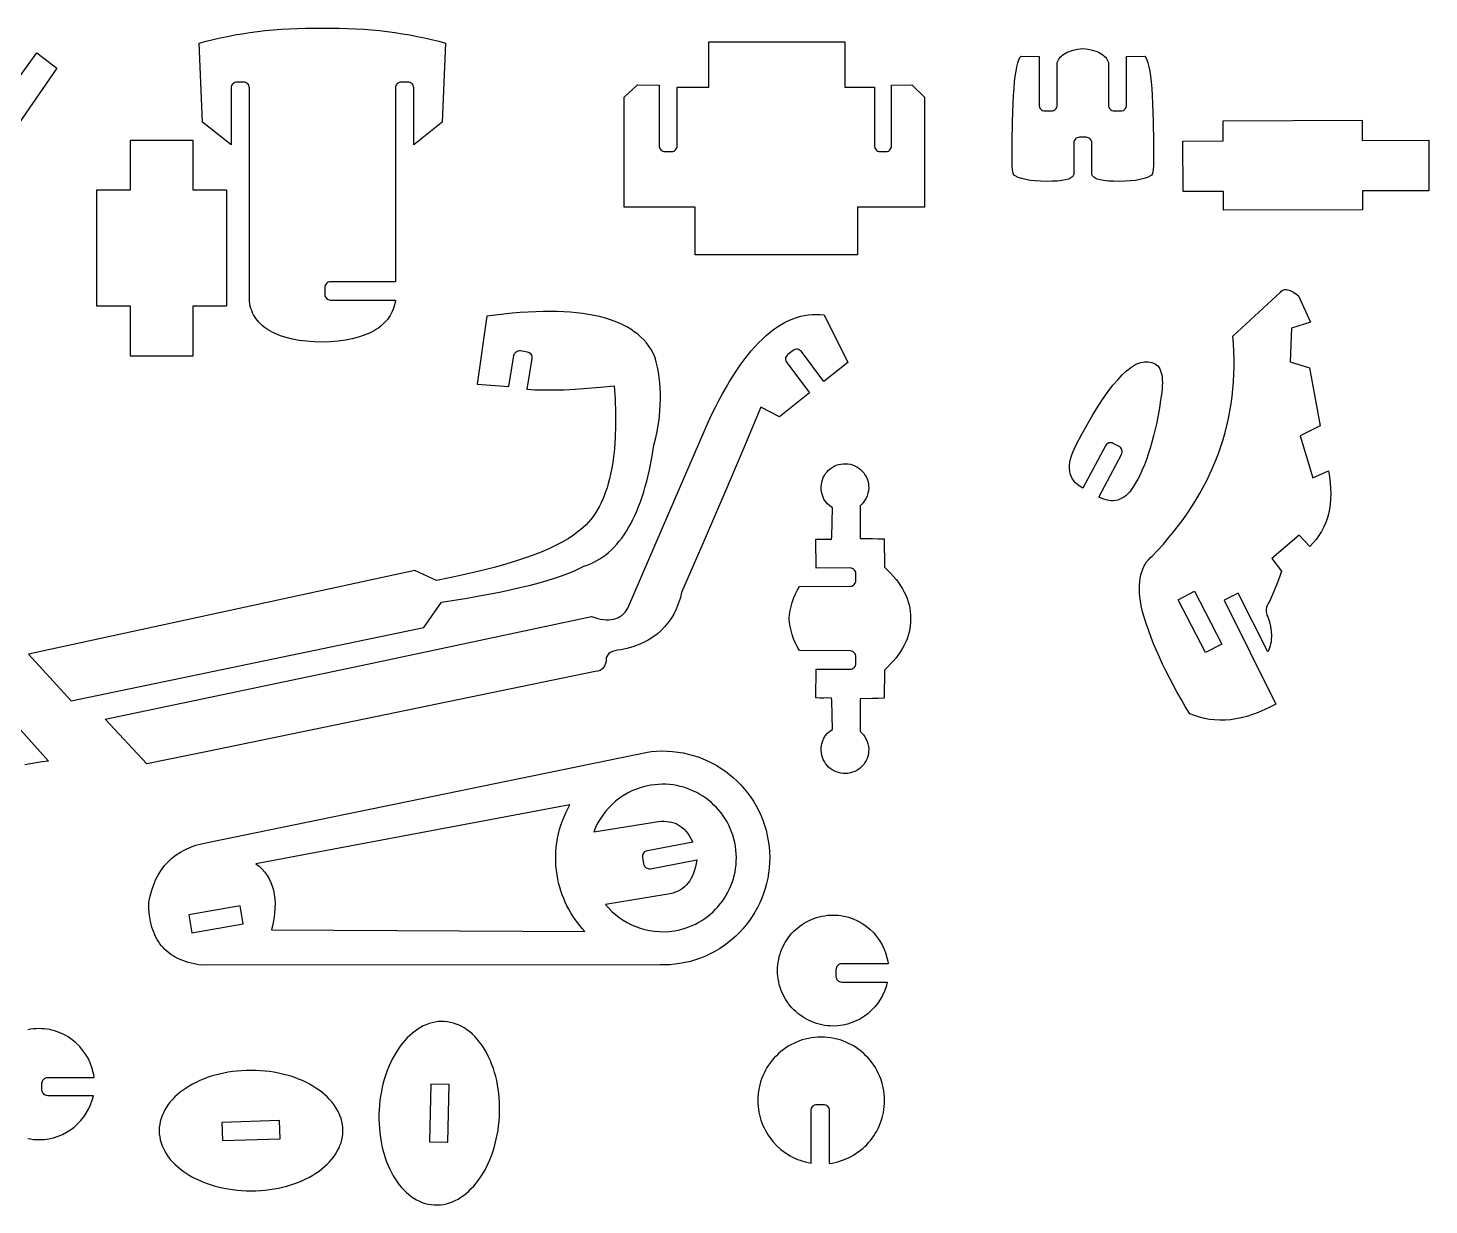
# Model space of a CAD drawing. Extents: x 0 to 16.8, y 0 to 16.3.
# Drawn here: x 7.99 to 16.83, y 0 to 7.42 of the extents above; entities that cross this region are included whole.
import ezdxf

# ---------------------------------------------------------------- set-up
doc = ezdxf.new("R2010")
doc.units = 0
doc.layers.add('Default_Layer', color=1, linetype='CONTINUOUS')
doc.layers.add('Harley_1', color=1, linetype='CONTINUOUS')

msp = doc.modelspace()

# ---------------------------------------------------------------- linework, layer by layer
at = {"layer": 'Default_Layer'}
msp.add_lwpolyline([(13.24, 4.4112), (13.24, 4.4111), (13.239, 4.2045), (13.3168, 4.2035), (13.354, 4.2029), (13.3918, 4.2015), (13.3928, 4.0236), (13.4132, 4.0043), (13.4322, 3.9849), (13.4499, 3.9653), (13.4662, 3.9457), (13.4812, 3.926), (13.4949, 3.9061), (13.5072, 3.8862), (13.5181, 3.8661), (13.5277, 3.8459), (13.5359, 3.8256), (13.5428, 3.8053), (13.5483, 3.7848), (13.5525, 3.7642), (13.5554, 3.7435), (13.5569, 3.7227), (13.557, 3.7018), (13.557, 3.6959), (13.5569, 3.675), (13.5554, 3.6542), (13.5525, 3.6335), (13.5483, 3.6129), (13.5428, 3.5924), (13.5359, 3.5721), (13.5277, 3.5518), (13.5181, 3.5316), (13.5072, 3.5116), (13.4949, 3.4916), (13.4812, 3.4718), (13.4662, 3.452), (13.4499, 3.4324), (13.4322, 3.4128), (13.4132, 3.3934), (13.3928, 3.3741), (13.3918, 3.1962), (13.354, 3.1948), (13.3168, 3.1942), (13.239, 3.1932), (13.24, 2.9866), (13.24, 2.9865), (13.2507, 2.9768), (13.2611, 2.965), (13.2703, 2.9522), (13.2782, 2.9384), (13.2845, 2.9237), (13.2893, 2.9082), (13.2925, 2.8921), (13.2938, 2.8754), (13.2935, 2.86), (13.2916, 2.8451), (13.2883, 2.8306), (13.2836, 2.8167), (13.2776, 2.8034), (13.2704, 2.7909), (13.2621, 2.7791), (13.2527, 2.7682), (13.2423, 2.7582), (13.231, 2.7493), (13.2188, 2.7415), (13.2059, 2.7348), (13.1922, 2.7294), (13.178, 2.7253), (13.1631, 2.7227), (13.1478, 2.7215), (13.1325, 2.7219), (13.1175, 2.7237), (13.1031, 2.7271), (13.0892, 2.7317), (13.0759, 2.7377), (13.0633, 2.7449), (13.0515, 2.7532), (13.0406, 2.7626), (13.0307, 2.773), (13.0218, 2.7843), (13.0139, 2.7965), (13.0073, 2.8095), (13.0019, 2.8231), (12.9978, 2.8374), (12.9951, 2.8522), (12.9939, 2.8675), (12.9947, 2.8884), (12.998, 2.9083), (13.0037, 2.9272), (13.0117, 2.9447), (13.022, 2.9608), (13.0344, 2.9753), (13.0488, 2.9882), (13.0651, 2.9991), (13.0603, 3.1828), (13.0592, 3.1972), (13.0348, 3.1982), (13.01, 3.1979), (12.9853, 3.1976), (12.9609, 3.1986), (12.9619, 3.3798), (13.1759, 3.3796), (13.1833, 3.3803), (13.1902, 3.3824), (13.1965, 3.3858), (13.202, 3.3902), (13.2066, 3.3956), (13.21, 3.4018), (13.2122, 3.4087), (13.213, 3.416), (13.2134, 3.4576), (13.2127, 3.465), (13.2106, 3.4719), (13.2072, 3.4781), (13.2027, 3.4836), (13.1973, 3.4881), (13.1911, 3.4916), (13.1842, 3.4938), (13.1768, 3.4946), (12.8577, 3.4971), (12.8434, 3.522), (12.8309, 3.5471), (12.8201, 3.5723), (12.811, 3.5977), (12.8038, 3.623), (12.7983, 3.6483), (12.7945, 3.6736), (12.7926, 3.6989), (12.7945, 3.7241), (12.7983, 3.7494), (12.8038, 3.7747), (12.811, 3.8001), (12.8201, 3.8254), (12.8309, 3.8506), (12.8434, 3.8757), (12.8577, 3.9006), (13.1768, 3.9031), (13.1842, 3.9039), (13.1911, 3.9061), (13.1973, 3.9096), (13.2027, 3.9141), (13.2072, 3.9196), (13.2106, 3.9258), (13.2127, 3.9327), (13.2134, 3.9401), (13.213, 3.9817), (13.2122, 3.9891), (13.21, 3.9959), (13.2066, 4.0021), (13.202, 4.0075), (13.1965, 4.0119), (13.1902, 4.0153), (13.1833, 4.0174), (13.1759, 4.0181), (12.9619, 4.0179), (12.9609, 4.1991), (12.9853, 4.2001), (13.01, 4.1998), (13.0348, 4.1995), (13.0592, 4.2005), (13.0603, 4.2149), (13.0651, 4.3986), (13.0488, 4.4095), (13.0344, 4.4224), (13.022, 4.4369), (13.0117, 4.453), (13.0037, 4.4706), (12.998, 4.4894), (12.9947, 4.5093), (12.9939, 4.5302), (12.9951, 4.5455), (12.9978, 4.5603), (13.0019, 4.5746), (13.0073, 4.5883), (13.0139, 4.6012), (13.0218, 4.6134), (13.0307, 4.6247), (13.0406, 4.6351), (13.0515, 4.6445), (13.0633, 4.6528), (13.0759, 4.66), (13.0892, 4.666), (13.1031, 4.6706), (13.1175, 4.674), (13.1325, 4.6758), (13.1478, 4.6762), (13.1631, 4.675), (13.178, 4.6724), (13.1922, 4.6683), (13.2059, 4.6629), (13.2188, 4.6562), (13.231, 4.6484), (13.2423, 4.6395), (13.2527, 4.6295), (13.2621, 4.6186), (13.2704, 4.6068), (13.2776, 4.5943), (13.2836, 4.581), (13.2883, 4.5671), (13.2916, 4.5526), (13.2935, 4.5377), (13.2938, 4.5223), (13.2925, 4.5056), (13.2893, 4.4895), (13.2845, 4.474), (13.2782, 4.4594), (13.2703, 4.4455), (13.2611, 4.4327), (13.2507, 4.4209), (13.24, 4.4112)], close=True, dxfattribs=at)
at = {"layer": 'Harley_1'}
for points in [[(9.3865, 5.6996), (9.3865, 6.5753), (9.3865, 7.0466), (9.3857, 7.054), (9.3836, 7.0609), (9.3802, 7.0672), (9.3757, 7.0726), (9.3703, 7.0771), (9.364, 7.0805), (9.3571, 7.0827), (9.3498, 7.0834), (9.3082, 7.0834), (9.3008, 7.0827), (9.2939, 7.0805), (9.2877, 7.0771), (9.2823, 7.0726), (9.2778, 7.0672), (9.2744, 7.0609), (9.2722, 7.054), (9.2715, 7.0466), (9.2715, 6.6864), (9.0918, 6.8309), (9.0697, 7.3284), (9.1135, 7.3405), (9.158, 7.3517), (9.2031, 7.3621), (9.2489, 7.3717), (9.2952, 7.3805), (9.3423, 7.3885), (9.3899, 7.3957), (9.4382, 7.4021), (9.4871, 7.4077), (9.5367, 7.4125), (9.5869, 7.4165), (9.6377, 7.4196), (9.6892, 7.422), (9.7413, 7.4235), (9.794, 7.4243), (9.8473, 7.4242), (9.9007, 7.4243), (9.9534, 7.4235), (10.0055, 7.422), (10.057, 7.4196), (10.1078, 7.4165), (10.158, 7.4125), (10.2076, 7.4077), (10.2565, 7.4021), (10.3048, 7.3957), (10.3524, 7.3885), (10.3995, 7.3805), (10.4458, 7.3717), (10.4916, 7.3621), (10.5367, 7.3517), (10.5812, 7.3405), (10.625, 7.3284), (10.6029, 6.8309), (10.4232, 6.6864), (10.4232, 7.0466), (10.4225, 7.054), (10.4203, 7.0609), (10.4169, 7.0672), (10.4124, 7.0726), (10.407, 7.0771), (10.4008, 7.0805), (10.3939, 7.0827), (10.3865, 7.0834), (10.3449, 7.0834), (10.3376, 7.0827), (10.3307, 7.0805), (10.3244, 7.0771), (10.319, 7.0726), (10.3145, 7.0672), (10.3111, 7.0609), (10.309, 7.054), (10.3082, 7.0466), (10.3082, 6.5753), (10.3082, 5.8235), (9.8988, 5.8235), (9.8914, 5.8227), (9.8845, 5.8206), (9.8783, 5.8172), (9.8728, 5.8127), (9.8683, 5.8072), (9.8649, 5.801), (9.8627, 5.7941), (9.862, 5.7868), (9.862, 5.7452), (9.8627, 5.7378), (9.8649, 5.7309), (9.8683, 5.7247), (9.8728, 5.7192), (9.8783, 5.7148), (9.8845, 5.7114), (9.8914, 5.7092), (9.8988, 5.7085), (10.3082, 5.7085), (10.3056, 5.6932), (10.3023, 5.6784), (10.2982, 5.664), (10.2933, 5.65), (10.2877, 5.6365), (10.2813, 5.6234), (10.2742, 5.6107), (10.2662, 5.5984), (10.2576, 5.5865), (10.2481, 5.5751), (10.2379, 5.5642), (10.2269, 5.5537), (10.2152, 5.5436), (10.2027, 5.534), (10.1895, 5.5248), (10.1754, 5.5161), (10.1607, 5.5079), (10.1451, 5.5001), (10.1117, 5.4859), (10.0753, 5.4737), (10.0358, 5.4633), (9.9933, 5.4549), (9.9477, 5.4485), (9.899, 5.4441), (9.8473, 5.4417), (9.7957, 5.444), (9.747, 5.4481), (9.7014, 5.4541), (9.6589, 5.462), (9.6194, 5.4716), (9.583, 5.4831), (9.5496, 5.4965), (9.534, 5.5039), (9.5193, 5.5117), (9.5052, 5.52), (9.492, 5.5287), (9.4795, 5.538), (9.4678, 5.5476), (9.4568, 5.5578), (9.4466, 5.5684), (9.4371, 5.5794), (9.4285, 5.5909), (9.4205, 5.6029), (9.4134, 5.6153), (9.407, 5.6282), (9.4014, 5.6416), (9.3965, 5.6554), (9.3924, 5.6697), (9.3891, 5.6844), (9.3865, 5.6996)], [(13.1432, 7.3371), (13.1432, 7.0506), (13.3298, 7.0506), (13.3298, 6.6822), (13.3305, 6.6748), (13.3325, 6.6679), (13.3357, 6.6616), (13.3399, 6.6561), (13.345, 6.6516), (13.3509, 6.6482), (13.3574, 6.6461), (13.3643, 6.6453), (13.4035, 6.6453), (13.4105, 6.6461), (13.417, 6.6482), (13.4228, 6.6516), (13.428, 6.6561), (13.4322, 6.6616), (13.4354, 6.6679), (13.4374, 6.6748), (13.4381, 6.6822), (13.4381, 7.0635), (13.5668, 7.0654), (13.6466, 6.988), (13.6466, 6.2952), (13.2231, 6.2952), (13.2231, 5.9931), (12.7266, 5.993), (12.1997, 5.993), (12.1997, 6.2952), (11.7501, 6.2952), (11.7501, 6.988), (11.8349, 7.0654), (11.9715, 7.0635), (11.9715, 6.6821), (11.9722, 6.6747), (11.9744, 6.6678), (11.9778, 6.6616), (11.9822, 6.6561), (11.9877, 6.6516), (11.9939, 6.6482), (12.0008, 6.646), (12.0082, 6.6453), (12.0498, 6.6453), (12.0571, 6.646), (12.064, 6.6482), (12.0702, 6.6516), (12.0757, 6.6561), (12.0802, 6.6616), (12.0836, 6.6678), (12.0857, 6.6747), (12.0865, 6.6821), (12.0865, 7.0506), (12.2844, 7.0506), (12.2844, 7.3371), (13.1432, 7.3371)], [(14.4506, 6.4574), (14.4124, 6.4567), (14.3767, 6.4573), (14.3437, 6.4594), (14.3132, 6.463), (14.2854, 6.468), (14.2601, 6.4744), (14.2374, 6.4823), (14.2174, 6.4916), (14.2133, 6.4932), (14.2099, 6.4966), (14.2069, 6.5019), (14.2044, 6.5092), (14.2025, 6.5183), (14.2011, 6.5294), (14.1998, 6.5572), (14.1994, 6.705), (14.201, 6.8352), (14.2047, 6.9479), (14.2073, 6.9976), (14.2105, 7.043), (14.2142, 7.0839), (14.2184, 7.1205), (14.2231, 7.1526), (14.2284, 7.1804), (14.2342, 7.2038), (14.2405, 7.2227), (14.2473, 7.2373), (14.2547, 7.2475), (14.3686, 7.2447), (14.3686, 6.9379), (14.3693, 6.9305), (14.3715, 6.9236), (14.3749, 6.9174), (14.3793, 6.9119), (14.3848, 6.9074), (14.391, 6.904), (14.3979, 6.9018), (14.4053, 6.9011), (14.4469, 6.9011), (14.4542, 6.9018), (14.4611, 6.904), (14.4673, 6.9074), (14.4728, 6.9119), (14.4773, 6.9174), (14.4807, 6.9236), (14.4828, 6.9305), (14.4836, 6.9379), (14.4836, 7.206), (14.4869, 7.2151), (14.4911, 7.2237), (14.4963, 7.2318), (14.5023, 7.2395), (14.5092, 7.2467), (14.5171, 7.2535), (14.5258, 7.2598), (14.5354, 7.2656), (14.5459, 7.271), (14.5574, 7.276), (14.5829, 7.2845), (14.612, 7.2912), (14.6447, 7.2961), (14.6774, 7.2912), (14.7065, 7.2845), (14.732, 7.276), (14.7435, 7.271), (14.754, 7.2656), (14.7636, 7.2598), (14.7723, 7.2535), (14.7802, 7.2467), (14.7871, 7.2395), (14.7931, 7.2318), (14.7982, 7.2237), (14.8025, 7.2151), (14.8058, 7.206), (14.8058, 6.9379), (14.8066, 6.9305), (14.8087, 6.9236), (14.8121, 6.9174), (14.8166, 6.9119), (14.822, 6.9074), (14.8283, 6.904), (14.8352, 6.9018), (14.8425, 6.9011), (14.8841, 6.9011), (14.8915, 6.9018), (14.8984, 6.904), (14.9046, 6.9074), (14.91, 6.9119), (14.9145, 6.9174), (14.9179, 6.9236), (14.9201, 6.9305), (14.9208, 6.9379), (14.9208, 7.2447), (15.0347, 7.2475), (15.042, 7.2373), (15.0489, 7.2227), (15.0552, 7.2038), (15.061, 7.1804), (15.0663, 7.1526), (15.071, 7.1205), (15.0752, 7.0839), (15.0789, 7.043), (15.0821, 6.9976), (15.0847, 6.9479), (15.0884, 6.8352), (15.09, 6.705), (15.0896, 6.5572), (15.0883, 6.5294), (15.0869, 6.5183), (15.085, 6.5092), (15.0825, 6.5019), (15.0795, 6.4966), (15.076, 6.4932), (15.072, 6.4916), (15.052, 6.4823), (15.0293, 6.4744), (15.004, 6.468), (14.9762, 6.463), (14.9457, 6.4594), (14.9127, 6.4573), (14.877, 6.4567), (14.8388, 6.4574), (14.8059, 6.459), (14.7775, 6.4619), (14.7537, 6.4662), (14.7344, 6.4718), (14.7264, 6.4751), (14.7195, 6.4787), (14.7138, 6.4827), (14.7092, 6.4871), (14.7058, 6.4917), (14.7035, 6.4967), (14.7023, 6.502), (14.7022, 6.5077), (14.7022, 6.6984), (14.7014, 6.7058), (14.6993, 6.7127), (14.6959, 6.719), (14.6914, 6.7245), (14.686, 6.729), (14.6797, 6.7324), (14.6729, 6.7345), (14.6655, 6.7353), (14.6447, 6.7353), (14.6239, 6.7353), (14.6165, 6.7345), (14.6096, 6.7324), (14.6034, 6.729), (14.598, 6.7245), (14.5935, 6.719), (14.5901, 6.7127), (14.5879, 6.7058), (14.5872, 6.6984), (14.5872, 6.5077), (14.5871, 6.502), (14.5859, 6.4967), (14.5836, 6.4917), (14.5802, 6.4871), (14.5756, 6.4827), (14.5699, 6.4787), (14.563, 6.4751), (14.555, 6.4718), (14.5357, 6.4662), (14.5119, 6.4619), (14.4835, 6.459), (14.4506, 6.4574)], [(16.4082, 6.396), (16.4086, 6.2776), (15.5316, 6.2743), (15.5312, 6.3931), (15.2769, 6.3922), (15.2757, 6.7109), (15.53, 6.7118), (15.5295, 6.839), (16.4065, 6.8423), (16.407, 6.7151), (16.8271, 6.7167), (16.8283, 6.398), (16.4082, 6.3964), (16.4082, 6.396)], [(9.2429, 5.6693), (9.0294, 5.6693), (9.0294, 5.3543), (8.6378, 5.3543), (8.6378, 5.6693), (8.4243, 5.6693), (8.4243, 6.4026), (8.6378, 6.4026), (8.6378, 6.7176), (9.0294, 6.7176), (9.0294, 6.4026), (9.2429, 6.4026), (9.2429, 5.6693)], [(15.812, 3.4894), (15.6244, 3.8601), (15.5372, 3.8155), (15.8626, 3.16), (15.8251, 3.1402), (15.788, 3.1225), (15.7514, 3.1069), (15.7153, 3.0935), (15.6796, 3.0822), (15.6445, 3.0731), (15.6098, 3.066), (15.5756, 3.0612), (15.5419, 3.0584), (15.5086, 3.0578), (15.4758, 3.0593), (15.4436, 3.063), (15.4117, 3.0688), (15.3804, 3.0767), (15.3495, 3.0868), (15.3191, 3.099), (15.291, 3.1452), (15.2641, 3.1908), (15.2383, 3.236), (15.2138, 3.2808), (15.1904, 3.325), (15.1682, 3.3688), (15.1472, 3.4121), (15.1274, 3.4549), (15.1088, 3.4973), (15.0913, 3.5392), (15.0751, 3.5806), (15.06, 3.6215), (15.0461, 3.6619), (15.0334, 3.7019), (15.0219, 3.7414), (15.0116, 3.7804), (15.0076, 3.8088), (15.0047, 3.8359), (15.0029, 3.8619), (15.0022, 3.8868), (15.0027, 3.9104), (15.0043, 3.9329), (15.0071, 3.9542), (15.0109, 3.9743), (15.0159, 3.9933), (15.0221, 4.0111), (15.0293, 4.0277), (15.0377, 4.0431), (15.0472, 4.0574), (15.0579, 4.0705), (15.0697, 4.0824), (15.0826, 4.0931), (15.1182, 4.1309), (15.1526, 4.169), (15.1857, 4.2074), (15.2175, 4.2462), (15.248, 4.2854), (15.2773, 4.325), (15.3053, 4.3649), (15.332, 4.4052), (15.3574, 4.4458), (15.3816, 4.4869), (15.4045, 4.5282), (15.4261, 4.57), (15.4464, 4.6121), (15.4655, 4.6546), (15.4833, 4.6974), (15.4998, 4.7406), (15.5151, 4.7842), (15.5291, 4.8281), (15.5418, 4.8724), (15.5532, 4.9171), (15.5634, 4.9621), (15.5722, 5.0075), (15.5798, 5.0532), (15.5862, 5.0993), (15.5912, 5.1458), (15.595, 5.1927), (15.5975, 5.2399), (15.5988, 5.2875), (15.5987, 5.3354), (15.5974, 5.3837), (15.5948, 5.4324), (15.591, 5.4814), (15.8925, 5.759), (15.8968, 5.7638), (15.9015, 5.7677), (15.9066, 5.7707), (15.912, 5.773), (15.9178, 5.7743), (15.9239, 5.7749), (15.9305, 5.7746), (15.9374, 5.7735), (15.9522, 5.7688), (15.9686, 5.7607), (15.9864, 5.7493), (16.0056, 5.7345), (16.0819, 5.568), (15.962, 5.5306), (15.9536, 5.3188), (16.0743, 5.28), (16.1426, 4.9149), (16.0155, 4.8527), (16.0955, 4.5874), (16.1939, 4.6301), (16.2004, 4.5924), (16.205, 4.5558), (16.2078, 4.5202), (16.2088, 4.4857), (16.2079, 4.4523), (16.2051, 4.4198), (16.2005, 4.3885), (16.1941, 4.3582), (16.1858, 4.329), (16.1757, 4.3008), (16.1637, 4.2737), (16.1499, 4.2476), (16.1342, 4.2227), (16.1167, 4.1987), (16.0974, 4.1758), (16.0761, 4.154), (16.0085, 4.2261), (15.8378, 4.077), (15.8988, 3.998), (15.8861, 3.9613), (15.869, 3.9171), (15.8477, 3.8654), (15.8221, 3.8062), (15.8143, 3.7934), (15.8083, 3.7808), (15.8042, 3.7684), (15.8019, 3.7562), (15.8014, 3.7442), (15.8028, 3.7323), (15.806, 3.7207), (15.811, 3.7092), (15.8214, 3.6785), (15.8288, 3.6488), (15.8333, 3.6199), (15.8349, 3.592), (15.8336, 3.565), (15.8318, 3.5518), (15.8293, 3.5389), (15.8261, 3.5261), (15.8221, 3.5137), (15.8174, 3.5014), (15.812, 3.4894)], [(10.4878, 3.6422), (10.5988, 3.8031), (10.76, 3.8288), (10.8354, 3.8419), (10.9073, 3.8552), (10.9757, 3.8687), (11.0405, 3.8824), (11.1019, 3.8962), (11.1598, 3.9103), (11.2142, 3.9245), (11.2651, 3.939), (11.3124, 3.9536), (11.3563, 3.9684), (11.3967, 3.9834), (11.4336, 3.9986), (11.467, 4.014), (11.4968, 4.0295), (11.5181, 4.0367), (11.5388, 4.0449), (11.5591, 4.0542), (11.5789, 4.0646), (11.5982, 4.076), (11.6171, 4.0885), (11.6354, 4.1021), (11.6533, 4.1168), (11.6707, 4.1326), (11.6876, 4.1495), (11.7041, 4.1674), (11.7201, 4.1864), (11.7356, 4.2065), (11.7506, 4.2276), (11.7651, 4.2499), (11.7792, 4.2732), (11.7928, 4.2976), (11.8059, 4.3231), (11.8185, 4.3497), (11.8307, 4.3773), (11.8424, 4.406), (11.8536, 4.4358), (11.8643, 4.4667), (11.8745, 4.4987), (11.8843, 4.5317), (11.8936, 4.5658), (11.9107, 4.6373), (11.926, 4.7131), (11.9393, 4.7932), (11.9484, 4.8306), (11.9564, 4.8677), (11.9632, 4.9045), (11.9688, 4.9408), (11.9733, 4.9769), (11.9766, 5.0126), (11.9787, 5.0479), (11.9797, 5.0829), (11.9795, 5.1176), (11.9781, 5.1519), (11.9756, 5.1858), (11.9719, 5.2194), (11.9671, 5.2527), (11.9611, 5.2856), (11.9539, 5.3182), (11.9456, 5.3504), (11.9342, 5.3736), (11.9214, 5.3959), (11.9072, 5.4171), (11.8916, 5.4374), (11.8746, 5.4567), (11.8562, 5.475), (11.8364, 5.4923), (11.8152, 5.5087), (11.7926, 5.524), (11.7685, 5.5384), (11.7431, 5.5518), (11.7163, 5.5642), (11.688, 5.5757), (11.6584, 5.5861), (11.6273, 5.5956), (11.5949, 5.6041), (11.561, 5.6116), (11.5257, 5.6181), (11.4891, 5.6237), (11.451, 5.6282), (11.4115, 5.6318), (11.3706, 5.6344), (11.3283, 5.636), (11.2846, 5.6366), (11.2395, 5.6363), (11.193, 5.635), (11.1451, 5.6326), (11.0958, 5.6293), (11.0451, 5.6251), (10.9929, 5.6198), (10.9394, 5.6136), (10.8845, 5.6063), (10.8228, 5.1772), (11.0238, 5.1626), (11.0552, 5.3585), (11.0571, 5.3657), (11.0603, 5.3722), (11.0646, 5.3778), (11.0699, 5.3825), (11.076, 5.3861), (11.0827, 5.3884), (11.0898, 5.3895), (11.0972, 5.3891), (11.1383, 5.3825), (11.1455, 5.3806), (11.1519, 5.3774), (11.1576, 5.373), (11.1622, 5.3677), (11.1658, 5.3616), (11.1681, 5.3549), (11.1692, 5.3477), (11.1687, 5.3403), (11.1377, 5.1466), (11.1879, 5.1429), (11.2435, 5.141), (11.3044, 5.141), (11.3706, 5.1428), (11.4421, 5.1464), (11.5189, 5.1518), (11.6011, 5.159), (11.6886, 5.1681), (11.694, 5.0806), (11.6967, 4.997), (11.6969, 4.9175), (11.6944, 4.842), (11.6893, 4.7704), (11.6858, 4.7362), (11.6817, 4.7029), (11.6768, 4.6707), (11.6714, 4.6394), (11.6652, 4.6092), (11.6584, 4.5799), (11.651, 4.5516), (11.6429, 4.5244), (11.6342, 4.4981), (11.6248, 4.4729), (11.6147, 4.4486), (11.604, 4.4254), (11.5927, 4.4031), (11.5807, 4.3819), (11.568, 4.3616), (11.5547, 4.3424), (11.5408, 4.3241), (11.5261, 4.3069), (11.5109, 4.2906), (11.495, 4.2754), (11.4784, 4.2611), (11.4612, 4.2479), (11.4307, 4.2253), (11.3968, 4.2031), (11.3595, 4.1814), (11.3189, 4.1601), (11.2749, 4.1393), (11.2275, 4.1189), (11.1767, 4.099), (11.1226, 4.0795), (11.0651, 4.0605), (11.0042, 4.0419), (10.9399, 4.0237), (10.8723, 4.006), (10.8013, 3.9888), (10.7269, 3.972), (10.6491, 3.9556), (10.568, 3.9397), (10.4315, 4.0029), (7.9929, 3.4749), (8.2617, 3.1793), (10.4878, 3.6422)], [(9.1233, 2.8611), (8.7391, 2.782), (8.4766, 3.0645), (10.0922, 3.4029), (10.7651, 3.5454), (11.0608, 3.6094), (11.5451, 3.7127), (11.5651, 3.7056), (11.5842, 3.7), (11.6027, 3.6957), (11.6204, 3.6928), (11.6374, 3.6913), (11.6536, 3.6911), (11.6691, 3.6924), (11.6838, 3.695), (11.6978, 3.699), (11.7111, 3.7044), (11.7236, 3.7112), (11.7354, 3.7193), (11.7464, 3.7288), (11.7567, 3.7397), (11.7662, 3.752), (11.775, 3.7656), (12.0322, 4.3649), (12.2617, 4.8949), (12.2834, 4.9425), (12.3052, 4.9885), (12.3271, 5.0329), (12.3492, 5.0756), (12.3714, 5.1167), (12.3936, 5.1562), (12.416, 5.1941), (12.4385, 5.2304), (12.4612, 5.265), (12.4839, 5.2981), (12.5068, 5.3295), (12.5297, 5.3592), (12.5528, 5.3874), (12.576, 5.4139), (12.5994, 5.4389), (12.6228, 5.4622), (12.6463, 5.4838), (12.67, 5.5039), (12.6938, 5.5223), (12.7177, 5.5392), (12.7417, 5.5544), (12.7658, 5.5679), (12.79, 5.5799), (12.8144, 5.5902), (12.8389, 5.5989), (12.8634, 5.606), (12.8881, 5.6115), (12.913, 5.6153), (12.9379, 5.6176), (12.9629, 5.6182), (12.9881, 5.6172), (13.0134, 5.6145), (13.163, 5.3136), (13.011, 5.1936), (12.8688, 5.3832), (12.8638, 5.3886), (12.8579, 5.3929), (12.8515, 5.3958), (12.8446, 5.3975), (12.8375, 5.3978), (12.8305, 5.3968), (12.8237, 5.3944), (12.8174, 5.3906), (12.7841, 5.3656), (12.7786, 5.3606), (12.7744, 5.3548), (12.7715, 5.3483), (12.7698, 5.3414), (12.7695, 5.3344), (12.7706, 5.3273), (12.773, 5.3205), (12.7768, 5.3142), (12.9206, 5.1224), (12.7309, 4.9727), (12.6139, 5.0322), (12.5055, 4.7755), (12.3858, 4.495), (12.2549, 4.1906), (12.1128, 3.8625), (12.1034, 3.8261), (12.0922, 3.7915), (12.0789, 3.7588), (12.0638, 3.7279), (12.0467, 3.6989), (12.0276, 3.6717), (12.0066, 3.6463), (11.9836, 3.6228), (11.9587, 3.6012), (11.9318, 3.5814), (11.903, 3.5634), (11.8722, 3.5473), (11.8395, 3.533), (11.8049, 3.5206), (11.7682, 3.51), (11.7297, 3.5012), (11.7101, 3.4989), (11.6928, 3.4953), (11.6779, 3.4906), (11.6653, 3.4847), (11.6551, 3.4777), (11.6472, 3.4694), (11.6417, 3.46), (11.6385, 3.4494), (11.6371, 3.4311), (11.6336, 3.4151), (11.628, 3.4012), (11.6203, 3.3894), (11.6157, 3.3844), (11.6106, 3.3799), (11.5988, 3.3725), (11.5849, 3.3673), (11.5689, 3.3643), (9.1233, 2.8611)], [(14.7452, 4.4658), (14.8887, 4.735), (14.8915, 4.7419), (14.8929, 4.749), (14.8928, 4.7561), (14.8914, 4.763), (14.8888, 4.7696), (14.8849, 4.7755), (14.8798, 4.7806), (14.8736, 4.7848), (14.8369, 4.8043), (14.8301, 4.8071), (14.823, 4.8085), (14.8159, 4.8084), (14.809, 4.807), (14.8024, 4.8043), (14.7965, 4.8004), (14.7914, 4.7953), (14.7872, 4.7891), (14.6445, 4.5213), (14.6273, 4.5317), (14.6121, 4.543), (14.5988, 4.5552), (14.5874, 4.5683), (14.578, 4.5823), (14.5706, 4.5972), (14.5651, 4.613), (14.5616, 4.6296), (14.56, 4.6472), (14.5603, 4.6657), (14.5626, 4.685), (14.5669, 4.7053), (14.5731, 4.7264), (14.5813, 4.7485), (14.5914, 4.7714), (14.6034, 4.7953), (14.6392, 4.863), (14.674, 4.9261), (14.708, 4.9845), (14.741, 5.0382), (14.7732, 5.0872), (14.8045, 5.1315), (14.8349, 5.1711), (14.8644, 5.2061), (14.8931, 5.2363), (14.9208, 5.2619), (14.9343, 5.2729), (14.9476, 5.2828), (14.9607, 5.2914), (14.9736, 5.299), (14.9862, 5.3053), (14.9987, 5.3105), (15.0109, 5.3144), (15.0229, 5.3173), (15.0346, 5.3189), (15.0462, 5.3194), (15.0575, 5.3187), (15.0686, 5.3168), (15.0801, 5.3146), (15.0908, 5.3111), (15.1005, 5.3062), (15.1092, 5.3001), (15.1171, 5.2927), (15.124, 5.284), (15.13, 5.274), (15.1351, 5.2627), (15.1392, 5.2502), (15.1424, 5.2363), (15.1447, 5.2211), (15.1461, 5.2047), (15.1465, 5.1869), (15.146, 5.1679), (15.1446, 5.1476), (15.1422, 5.126), (15.1351, 5.0761), (15.1275, 5.028), (15.1192, 4.9814), (15.1104, 4.9365), (15.101, 4.8933), (15.091, 4.8516), (15.0805, 4.8117), (15.0694, 4.7733), (15.0577, 4.7366), (15.0455, 4.7015), (15.0327, 4.6681), (15.0193, 4.6363), (15.0053, 4.6062), (14.9908, 4.5777), (14.9757, 4.5508), (14.96, 4.5256), (14.9494, 4.5104), (14.9384, 4.4968), (14.927, 4.4847), (14.9153, 4.4741), (14.9032, 4.4651), (14.8907, 4.4576), (14.8778, 4.4515), (14.8646, 4.447), (14.851, 4.4441), (14.837, 4.4426), (14.8226, 4.4427), (14.8079, 4.4442), (14.7928, 4.4474), (14.7773, 4.452), (14.7615, 4.4581), (14.7452, 4.4658)], [(15.521, 3.5386), (15.419, 3.4855), (15.2462, 3.8182), (15.3482, 3.8714), (15.521, 3.5386)], [(11.9781, 1.514), (9.0775, 1.5134), (9.0379, 1.5203), (9.0009, 1.5296), (8.9833, 1.5352), (8.9664, 1.5413), (8.9501, 1.548), (8.9345, 1.5554), (8.9195, 1.5633), (8.9052, 1.5718), (8.8915, 1.5809), (8.8784, 1.5906), (8.866, 1.6009), (8.8542, 1.6118), (8.8431, 1.6233), (8.8326, 1.6354), (8.8228, 1.648), (8.8136, 1.6613), (8.805, 1.6751), (8.7971, 1.6896), (8.7898, 1.7047), (8.7832, 1.7203), (8.7772, 1.7365), (8.7719, 1.7534), (8.7672, 1.7708), (8.7631, 1.7888), (8.7569, 1.8266), (8.7533, 1.8668), (8.7523, 1.9094), (8.7606, 1.9488), (8.7709, 1.986), (8.7832, 2.0212), (8.7975, 2.0542), (8.8138, 2.0852), (8.832, 2.114), (8.8522, 2.1408), (8.8744, 2.1654), (8.8986, 2.1879), (8.9248, 2.2083), (8.9529, 2.2266), (8.983, 2.2429), (9.0151, 2.257), (9.0492, 2.269), (9.0853, 2.2788), (9.1233, 2.2866), (11.8868, 2.8553), (11.9212, 2.86), (11.9555, 2.8629), (11.9895, 2.864), (12.0233, 2.8634), (12.0567, 2.8611), (12.0898, 2.8573), (12.1224, 2.8518), (12.1546, 2.8447), (12.1863, 2.8361), (12.2174, 2.826), (12.2479, 2.8144), (12.2777, 2.8014), (12.3068, 2.7871), (12.3352, 2.7713), (12.3627, 2.7543), (12.3894, 2.7359), (12.4152, 2.7163), (12.4401, 2.6955), (12.4639, 2.6735), (12.4867, 2.6504), (12.5084, 2.6261), (12.5289, 2.6008), (12.5482, 2.5744), (12.5663, 2.5471), (12.5831, 2.5187), (12.5986, 2.4895), (12.6127, 2.4593), (12.6253, 2.4282), (12.6364, 2.3964), (12.646, 2.3637), (12.6541, 2.3303), (12.6604, 2.2961), (12.6651, 2.2617), (12.668, 2.2274), (12.6691, 2.1934), (12.6685, 2.1596), (12.6663, 2.1262), (12.6624, 2.0931), (12.6569, 2.0605), (12.6498, 2.0283), (12.6412, 1.9966), (12.6311, 1.9655), (12.6195, 1.9351), (12.6065, 1.9052), (12.5922, 1.8761), (12.5764, 1.8477), (12.5594, 1.8202), (12.541, 1.7935), (12.5214, 1.7677), (12.5006, 1.7429), (12.4786, 1.719), (12.4555, 1.6962), (12.4312, 1.6746), (12.4059, 1.654), (12.3795, 1.6347), (12.3522, 1.6166), (12.3238, 1.5998), (12.2946, 1.5843), (12.2644, 1.5703), (12.2333, 1.5576), (12.2015, 1.5465), (12.1688, 1.5369), (12.1354, 1.5289), (12.1012, 1.5225), (12.0707, 1.5184), (12.0393, 1.5157), (12.0081, 1.5142), (11.9781, 1.514)], [(11.6325, 1.8963), (11.6522, 1.8736), (11.6733, 1.8522), (11.6957, 1.8322), (11.7194, 1.8137), (11.7441, 1.7968), (11.7699, 1.7815), (11.7967, 1.7678), (11.8243, 1.7559), (11.8528, 1.7458), (11.882, 1.7375), (11.9118, 1.7311), (11.9422, 1.7267), (11.9731, 1.7243), (12.0044, 1.724), (12.036, 1.7258), (12.0679, 1.7298), (12.0914, 1.7342), (12.1144, 1.7397), (12.1369, 1.7464), (12.1589, 1.754), (12.1803, 1.7627), (12.2011, 1.7724), (12.2212, 1.7831), (12.2407, 1.7946), (12.2596, 1.8071), (12.2778, 1.8204), (12.2952, 1.8346), (12.3119, 1.8495), (12.3279, 1.8652), (12.343, 1.8816), (12.3574, 1.8987), (12.3709, 1.9165), (12.3835, 1.9349), (12.3952, 1.9539), (12.4061, 1.9734), (12.416, 1.9935), (12.4249, 2.014), (12.4329, 2.035), (12.4399, 2.0565), (12.4458, 2.0783), (12.4506, 2.1004), (12.4544, 2.1229), (12.4571, 2.1457), (12.4587, 2.1688), (12.4591, 2.192), (12.4583, 2.2155), (12.4563, 2.239), (12.4531, 2.2628), (12.4487, 2.2863), (12.4432, 2.3093), (12.4366, 2.3318), (12.4289, 2.3538), (12.4202, 2.3752), (12.4105, 2.396), (12.3999, 2.4161), (12.3883, 2.4356), (12.3758, 2.4545), (12.3625, 2.4727), (12.3483, 2.4901), (12.3334, 2.5068), (12.3177, 2.5228), (12.3013, 2.5379), (12.2842, 2.5522), (12.2664, 2.5657), (12.248, 2.5784), (12.229, 2.5901), (12.2095, 2.601), (12.1894, 2.6109), (12.1689, 2.6198), (12.1479, 2.6278), (12.1265, 2.6347), (12.1047, 2.6407), (12.0825, 2.6455), (12.06, 2.6493), (12.0372, 2.652), (12.0142, 2.6536), (11.9909, 2.654), (11.9675, 2.6532), (11.9439, 2.6512), (11.9202, 2.648), (11.8887, 2.6418), (11.8581, 2.6337), (11.8285, 2.6235), (11.7999, 2.6116), (11.7724, 2.5978), (11.7461, 2.5824), (11.721, 2.5654), (11.6971, 2.5469), (11.6746, 2.5269), (11.6534, 2.5055), (11.6337, 2.4829), (11.6156, 2.459), (11.5989, 2.4341), (11.5839, 2.4081), (11.5706, 2.3812), (11.559, 2.3533), (11.9682, 2.4192), (11.9861, 2.4203), (12.0032, 2.4204), (12.0196, 2.4197), (12.0353, 2.4178), (12.0504, 2.4149), (12.0649, 2.4108), (12.0787, 2.4054), (12.0921, 2.3986), (12.1049, 2.3905), (12.1172, 2.3809), (12.1292, 2.3698), (12.1407, 2.3571), (12.1519, 2.3426), (12.1628, 2.3264), (12.1734, 2.3084), (12.1837, 2.2885), (11.8973, 2.2346), (11.8901, 2.2325), (11.8837, 2.2292), (11.8781, 2.2248), (11.8735, 2.2195), (11.8699, 2.2134), (11.8676, 2.2067), (11.8666, 2.1996), (11.8671, 2.1922), (11.8741, 2.1512), (11.8761, 2.1441), (11.8793, 2.1376), (11.8837, 2.132), (11.8891, 2.1273), (11.8952, 2.1238), (11.902, 2.1215), (11.9091, 2.1206), (11.9165, 2.1212), (12.2092, 2.1762), (12.2056, 2.1538), (12.2011, 2.1326), (12.1956, 2.1127), (12.1893, 2.0941), (12.182, 2.0767), (12.1739, 2.0605), (12.1648, 2.0455), (12.1548, 2.0317), (12.1439, 2.019), (12.1321, 2.0075), (12.1193, 1.9972), (12.1057, 1.988), (12.0911, 1.9799), (12.0755, 1.9729), (12.0591, 1.967), (12.0417, 1.9622), (11.8882, 1.9375), (11.6325, 1.8963)], [(9.5271, 1.7346), (11.5033, 1.7253), (11.4869, 1.7435), (11.4711, 1.7622), (11.456, 1.7816), (11.4414, 1.8016), (11.4276, 1.8222), (11.4145, 1.8434), (11.4021, 1.8651), (11.3904, 1.8873), (11.3795, 1.9101), (11.3695, 1.9333), (11.3603, 1.957), (11.3519, 1.9811), (11.3444, 2.0057), (11.3379, 2.0307), (11.3322, 2.056), (11.3276, 2.0817), (11.3235, 2.1111), (11.3208, 2.1405), (11.3194, 2.1697), (11.3193, 2.1989), (11.3205, 2.2279), (11.3229, 2.2567), (11.3265, 2.2852), (11.3312, 2.3135), (11.3371, 2.3414), (11.3442, 2.369), (11.3523, 2.3961), (11.3614, 2.4228), (11.3716, 2.4489), (11.3828, 2.4745), (11.395, 2.4996), (11.4081, 2.524), (9.427, 2.1527), (9.4477, 2.1362), (9.4665, 2.1185), (9.4833, 2.0995), (9.4982, 2.0792), (9.5112, 2.0576), (9.5222, 2.0347), (9.5313, 2.0105), (9.5386, 1.985), (9.5439, 1.9582), (9.5472, 1.9302), (9.5487, 1.9008), (9.5482, 1.8701), (9.5458, 1.8382), (9.5415, 1.8049), (9.5353, 1.7704), (9.5271, 1.7346)], [(9.0038, 1.8294), (9.0235, 1.7162), (9.3486, 1.7728), (9.3289, 1.886), (9.0038, 1.8294)], [(13.4112, 1.406), (13.4036, 1.377), (13.3936, 1.349), (13.3813, 1.322), (13.3669, 1.2964), (13.3504, 1.272), (13.3321, 1.2492), (13.3119, 1.228), (13.2901, 1.2085), (13.2667, 1.1908), (13.2418, 1.1751), (13.2157, 1.1615), (13.1883, 1.1501), (13.1598, 1.141), (13.1303, 1.1344), (13.1, 1.1303), (13.0689, 1.1289), (13.0509, 1.1294), (13.0331, 1.1307), (13.0156, 1.1329), (12.9984, 1.136), (12.9814, 1.1399), (12.9648, 1.1446), (12.9486, 1.1502), (12.9327, 1.1564), (12.9172, 1.1634), (12.9021, 1.1712), (12.8874, 1.1796), (12.8732, 1.1887), (12.8595, 1.1985), (12.8463, 1.2088), (12.8336, 1.2198), (12.8214, 1.2314), (12.8098, 1.2436), (12.7988, 1.2563), (12.7884, 1.2695), (12.7787, 1.2832), (12.7696, 1.2974), (12.7611, 1.3121), (12.7534, 1.3272), (12.7464, 1.3427), (12.7401, 1.3586), (12.7346, 1.3748), (12.7299, 1.3914), (12.726, 1.4084), (12.7229, 1.4256), (12.7207, 1.4431), (12.7194, 1.4609), (12.7189, 1.4789), (12.7194, 1.4969), (12.7207, 1.5147), (12.7229, 1.5322), (12.726, 1.5494), (12.7299, 1.5664), (12.7346, 1.583), (12.7401, 1.5992), (12.7464, 1.6151), (12.7534, 1.6306), (12.7611, 1.6457), (12.7696, 1.6604), (12.7787, 1.6746), (12.7884, 1.6883), (12.7988, 1.7015), (12.8098, 1.7142), (12.8214, 1.7264), (12.8336, 1.738), (12.8463, 1.749), (12.8595, 1.7594), (12.8732, 1.7691), (12.8874, 1.7782), (12.9021, 1.7867), (12.9172, 1.7944), (12.9327, 1.8014), (12.9486, 1.8077), (12.9648, 1.8132), (12.9814, 1.8179), (12.9984, 1.8218), (13.0156, 1.8249), (13.0331, 1.8271), (13.0509, 1.8285), (13.0689, 1.8289), (13.0855, 1.8285), (13.1019, 1.8273), (13.1181, 1.8254), (13.1341, 1.8227), (13.1498, 1.8194), (13.1653, 1.8153), (13.1953, 1.805), (13.224, 1.7922), (13.2514, 1.7769), (13.2772, 1.7593), (13.3012, 1.7396), (13.3235, 1.7178), (13.3438, 1.6941), (13.362, 1.6688), (13.3779, 1.6418), (13.3915, 1.6134), (13.4025, 1.5837), (13.4108, 1.5529), (13.414, 1.5371), (13.4164, 1.521), (13.124, 1.521), (13.1166, 1.5203), (13.1097, 1.5181), (13.1035, 1.5147), (13.098, 1.5103), (13.0935, 1.5048), (13.0901, 1.4986), (13.088, 1.4917), (13.0872, 1.4843), (13.0872, 1.4427), (13.088, 1.4354), (13.0901, 1.4285), (13.0935, 1.4222), (13.098, 1.4168), (13.1035, 1.4123), (13.1097, 1.4089), (13.1166, 1.4068), (13.124, 1.406), (13.4112, 1.406)], [(10.2054, 0.5995), (10.2043, 0.5697), (10.2041, 0.5402), (10.205, 0.5112), (10.2067, 0.4825), (10.2095, 0.4543), (10.2131, 0.4265), (10.2176, 0.3993), (10.2229, 0.3727), (10.2291, 0.3467), (10.2362, 0.3213), (10.244, 0.2965), (10.2526, 0.2725), (10.2619, 0.2493), (10.272, 0.2268), (10.2828, 0.2052), (10.2942, 0.1844), (10.3064, 0.1645), (10.3192, 0.1456), (10.3326, 0.1276), (10.3466, 0.1107), (10.3611, 0.0948), (10.3763, 0.08), (10.3919, 0.0663), (10.4081, 0.0538), (10.4248, 0.0425), (10.4419, 0.0325), (10.4595, 0.0237), (10.4775, 0.0162), (10.4959, 0.0101), (10.5147, 0.0054), (10.5339, 0.0021), (10.5533, 0.0003), (10.5729, 0), (10.5923, 0.0012), (10.6115, 0.0038), (10.6305, 0.0079), (10.6492, 0.0134), (10.6676, 0.0202), (10.6857, 0.0283), (10.7035, 0.0377), (10.721, 0.0484), (10.738, 0.0603), (10.7547, 0.0733), (10.7709, 0.0875), (10.7867, 0.1029), (10.8019, 0.1193), (10.8167, 0.1367), (10.8309, 0.1551), (10.8446, 0.1745), (10.8576, 0.1949), (10.8701, 0.2161), (10.8819, 0.2382), (10.8931, 0.2611), (10.9035, 0.2849), (10.9133, 0.3093), (10.9223, 0.3346), (10.9305, 0.3605), (10.9379, 0.387), (10.9446, 0.4142), (10.9503, 0.4419), (10.9552, 0.4702), (10.9592, 0.499), (10.9623, 0.5283), (10.9644, 0.5581), (10.9655, 0.5879), (10.9657, 0.6173), (10.9648, 0.6464), (10.963, 0.6751), (10.9603, 0.7033), (10.9567, 0.731), (10.9522, 0.7582), (10.9468, 0.7848), (10.9406, 0.8109), (10.9336, 0.8363), (10.9258, 0.861), (10.9172, 0.885), (10.9079, 0.9083), (10.8978, 0.9307), (10.887, 0.9524), (10.8755, 0.9731), (10.8634, 0.993), (10.8506, 1.012), (10.8372, 1.0299), (10.8232, 1.0469), (10.8086, 1.0627), (10.7935, 1.0775), (10.7778, 1.0912), (10.7617, 1.1037), (10.745, 1.115), (10.7279, 1.1251), (10.7103, 1.1338), (10.6923, 1.1413), (10.6739, 1.1474), (10.6551, 1.1521), (10.6359, 1.1554), (10.6164, 1.1572), (10.5969, 1.1575), (10.5775, 1.1564), (10.5583, 1.1537), (10.5393, 1.1496), (10.5206, 1.1442), (10.5022, 1.1374), (10.4841, 1.1292), (10.4663, 1.1198), (10.4488, 1.1092), (10.4318, 1.0973), (10.4151, 1.0842), (10.3989, 1.07), (10.3831, 1.0547), (10.3679, 1.0383), (10.3531, 1.0209), (10.3389, 1.0024), (10.3252, 0.983), (10.3121, 0.9627), (10.2997, 0.9414), (10.2879, 0.9193), (10.2767, 0.8964), (10.2662, 0.8727), (10.2565, 0.8482), (10.2475, 0.823), (10.2393, 0.7971), (10.2318, 0.7705), (10.2252, 0.7434), (10.2195, 0.7156), (10.2146, 0.6873), (10.2106, 0.6585), (10.2075, 0.6292), (10.2054, 0.5995)], [(12.9302, 0.2638), (12.9302, 0.5973), (12.931, 0.6047), (12.9331, 0.6116), (12.9365, 0.6179), (12.941, 0.6233), (12.9464, 0.6278), (12.9527, 0.6312), (12.9595, 0.6334), (12.9669, 0.6342), (13.0085, 0.6342), (13.0159, 0.6334), (13.0228, 0.6312), (13.029, 0.6278), (13.0344, 0.6233), (13.0389, 0.6179), (13.0423, 0.6116), (13.0445, 0.6047), (13.0452, 0.5973), (13.0452, 0.262), (13.0635, 0.2648), (13.0816, 0.2684), (13.0993, 0.2727), (13.1167, 0.2779), (13.1338, 0.2838), (13.1505, 0.2905), (13.1668, 0.2979), (13.1827, 0.3059), (13.1982, 0.3147), (13.2133, 0.3241), (13.2279, 0.3342), (13.242, 0.3449), (13.2557, 0.3561), (13.2688, 0.368), (13.2813, 0.3804), (13.2934, 0.3934), (13.3048, 0.4069), (13.3157, 0.4209), (13.3259, 0.4354), (13.3355, 0.4503), (13.3444, 0.4657), (13.3527, 0.4816), (13.3602, 0.4978), (13.3671, 0.5144), (13.3732, 0.5314), (13.3786, 0.5487), (13.3832, 0.5663), (13.387, 0.5843), (13.39, 0.6025), (13.3922, 0.621), (13.3935, 0.6398), (13.3939, 0.6588), (13.3934, 0.6793), (13.3918, 0.6997), (13.3893, 0.7197), (13.3858, 0.7394), (13.3813, 0.7587), (13.3759, 0.7777), (13.3696, 0.7963), (13.3625, 0.8145), (13.3545, 0.8322), (13.3456, 0.8494), (13.336, 0.8662), (13.3256, 0.8824), (13.3144, 0.8981), (13.3026, 0.9132), (13.29, 0.9277), (13.2767, 0.9416), (13.2628, 0.9548), (13.2483, 0.9674), (13.2332, 0.9793), (13.2175, 0.9904), (13.2013, 1.0009), (13.1846, 1.0105), (13.1673, 1.0193), (13.1496, 1.0273), (13.1314, 1.0345), (13.1128, 1.0408), (13.0939, 1.0462), (13.0745, 1.0506), (13.0548, 1.0542), (13.0348, 1.0567), (13.0145, 1.0582), (12.9939, 1.0588), (12.9733, 1.0582), (12.953, 1.0567), (12.933, 1.0542), (12.9133, 1.0506), (12.894, 1.0462), (12.875, 1.0408), (12.8564, 1.0345), (12.8382, 1.0273), (12.8205, 1.0193), (12.8033, 1.0105), (12.7865, 1.0009), (12.7703, 0.9904), (12.7546, 0.9793), (12.7395, 0.9674), (12.725, 0.9548), (12.7111, 0.9416), (12.6978, 0.9277), (12.6853, 0.9132), (12.6734, 0.8981), (12.6622, 0.8824), (12.6518, 0.8662), (12.6422, 0.8494), (12.6334, 0.8322), (12.6253, 0.8145), (12.6182, 0.7963), (12.6119, 0.7777), (12.6065, 0.7587), (12.602, 0.7394), (12.5985, 0.7197), (12.596, 0.6997), (12.5944, 0.6793), (12.5939, 0.6588), (12.5943, 0.6403), (12.5956, 0.622), (12.5977, 0.6039), (12.6006, 0.5861), (12.6043, 0.5686), (12.6087, 0.5513), (12.6139, 0.5344), (12.6198, 0.5178), (12.6264, 0.5015), (12.6337, 0.4856), (12.6417, 0.47), (12.6503, 0.4549), (12.6596, 0.4401), (12.6695, 0.4259), (12.691, 0.3987), (12.7147, 0.3734), (12.7405, 0.3503), (12.7682, 0.3294), (12.7977, 0.3109), (12.8131, 0.3026), (12.8288, 0.2949), (12.8449, 0.2879), (12.8613, 0.2817), (12.8781, 0.2761), (12.8952, 0.2712), (12.9126, 0.2671), (12.9302, 0.2638)], [(9.3972, 0.8492), (9.3674, 0.8487), (9.338, 0.8472), (9.309, 0.8448), (9.2805, 0.8414), (9.2525, 0.8372), (9.225, 0.8321), (9.1981, 0.8261), (9.1717, 0.8193), (9.1461, 0.8117), (9.1211, 0.8033), (9.0968, 0.7941), (9.0733, 0.7842), (9.0506, 0.7736), (9.0287, 0.7623), (9.0077, 0.7504), (8.9876, 0.7378), (8.9684, 0.7246), (8.9502, 0.7108), (8.933, 0.6964), (8.9169, 0.6815), (8.9018, 0.6661), (8.8879, 0.6502), (8.8751, 0.6338), (8.8635, 0.617), (8.8531, 0.5997), (8.844, 0.582), (8.8362, 0.564), (8.8297, 0.5456), (8.8246, 0.5269), (8.8209, 0.5079), (8.8187, 0.4886), (8.8179, 0.469), (8.8187, 0.4495), (8.8209, 0.4302), (8.8246, 0.4112), (8.8297, 0.3925), (8.8362, 0.3741), (8.844, 0.356), (8.8531, 0.3384), (8.8635, 0.3211), (8.8751, 0.3043), (8.8879, 0.2879), (8.9019, 0.272), (8.9169, 0.2566), (8.9331, 0.2417), (8.9503, 0.2273), (8.9685, 0.2135), (8.9877, 0.2003), (9.0078, 0.1877), (9.0288, 0.1758), (9.0507, 0.1645), (9.0734, 0.1539), (9.0969, 0.144), (9.1212, 0.1349), (9.1462, 0.1265), (9.1718, 0.1189), (9.1981, 0.1121), (9.2251, 0.1061), (9.2526, 0.101), (9.2806, 0.0968), (9.3091, 0.0934), (9.3381, 0.091), (9.3675, 0.0895), (9.3973, 0.0891), (9.4271, 0.0896), (9.4565, 0.091), (9.4855, 0.0934), (9.5141, 0.0968), (9.5421, 0.101), (9.5696, 0.1062), (9.5965, 0.1122), (9.6228, 0.119), (9.6484, 0.1266), (9.6734, 0.135), (9.6977, 0.1441), (9.7212, 0.154), (9.7439, 0.1646), (9.7658, 0.1759), (9.7868, 0.1879), (9.8069, 0.2004), (9.8261, 0.2136), (9.8443, 0.2274), (9.8615, 0.2418), (9.8777, 0.2567), (9.8927, 0.2721), (9.9067, 0.288), (9.9195, 0.3044), (9.9311, 0.3213), (9.9414, 0.3385), (9.9506, 0.3562), (9.9584, 0.3742), (9.9648, 0.3926), (9.9699, 0.4113), (9.9736, 0.4303), (9.9758, 0.4496), (9.9766, 0.4692), (9.9758, 0.4888), (9.9736, 0.5081), (9.9699, 0.5271), (9.9648, 0.5458), (9.9583, 0.5642), (9.9505, 0.5822), (9.9414, 0.5999), (9.931, 0.6171), (9.9194, 0.6339), (9.9066, 0.6503), (9.8927, 0.6662), (9.8776, 0.6817), (9.8614, 0.6966), (9.8442, 0.7109), (9.826, 0.7247), (9.8069, 0.7379), (9.7867, 0.7505), (9.7657, 0.7624), (9.7438, 0.7737), (9.7211, 0.7843), (9.6976, 0.7942), (9.6733, 0.8033), (9.6484, 0.8117), (9.6227, 0.8193), (9.5964, 0.8261), (9.5695, 0.8321), (9.542, 0.8372), (9.514, 0.8415), (9.4854, 0.8448), (9.4564, 0.8472), (9.427, 0.8487), (9.3972, 0.8492)], [(10.5233, 0.3981), (10.6383, 0.3955), (10.6465, 0.7594), (10.5315, 0.762), (10.5233, 0.3981)], [(9.2135, 0.5207), (9.2172, 0.4058), (9.581, 0.4175), (9.5773, 0.5324), (9.2135, 0.5207)]]:
    msp.add_lwpolyline(points, close=True, dxfattribs=at)
for points in [[(7.871, 7.026), (8.046, 7.2678), (8.1731, 7.1717), (7.7752, 6.5969)], [(7.5083, 3.482), (8.1196, 2.7987), (8.08, 2.7949), (8.042, 2.7897), (8.0056, 2.7833), (7.9708, 2.7755)], [(7.9896, 0.4193), (8.0068, 0.4163), (8.0243, 0.414), (8.0421, 0.4127), (8.0601, 0.4122), (8.0912, 0.4136), (8.1215, 0.4177), (8.151, 0.4243), (8.1795, 0.4334), (8.2069, 0.4448), (8.233, 0.4584), (8.2579, 0.4741), (8.2813, 0.4918), (8.3031, 0.5113), (8.3233, 0.5325), (8.3416, 0.5553), (8.3581, 0.5797), (8.3725, 0.6053), (8.3848, 0.6323), (8.3948, 0.6603), (8.4024, 0.6893), (8.4024, 0.6893), (8.1152, 0.6893), (8.1078, 0.6901), (8.1009, 0.6922), (8.0947, 0.6956), (8.0892, 0.7001), (8.0847, 0.7056), (8.0813, 0.7118), (8.0792, 0.7187), (8.0784, 0.726), (8.0784, 0.7676), (8.0792, 0.775), (8.0813, 0.7819), (8.0847, 0.7881), (8.0892, 0.7936), (8.0947, 0.7981), (8.1009, 0.8014), (8.1078, 0.8036), (8.1152, 0.8043), (8.4076, 0.8043), (8.4052, 0.8204), (8.4021, 0.8362), (8.3937, 0.867), (8.3827, 0.8967), (8.3691, 0.9251), (8.3532, 0.9521), (8.335, 0.9774), (8.3147, 1.0011), (8.2925, 1.0229), (8.2684, 1.0426), (8.2426, 1.0602), (8.2152, 1.0755), (8.1865, 1.0883), (8.1565, 1.0986), (8.141, 1.1027), (8.1253, 1.1061), (8.1093, 1.1087), (8.0931, 1.1107), (8.0767, 1.1118), (8.0601, 1.1122), (8.0421, 1.1118), (8.0243, 1.1104), (8.0068, 1.1082), (7.9896, 1.1051)]]:
    msp.add_lwpolyline(points, dxfattribs=at)

doc.saveas('drawing.dxf')
